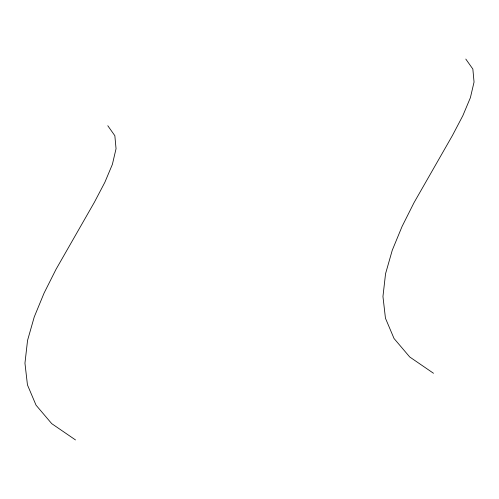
<?xml version="1.0" encoding="UTF-8"?>
<svg xmlns="http://www.w3.org/2000/svg" width="499" height="499" viewBox="0 0 499 499"><rect width="100%" height="100%" fill="white"/><g stroke="black" fill="none" stroke-linecap="round" stroke-linejoin="round"><path stroke-width="0.75" d="M433.5 373.271L409.729 356.978L394.042 338.509L385.453 318.231L382.951 296.518L385.552 273.739L392.258 250.267L402.069 226.471L413.989 202.725L452.45 135.485L462.854 115.649L470.382 97.717L474.05 82.061L472.852 69.055L465.798 59.069M75.499 439.931L51.728 423.645L36.04 405.176L27.451 384.897L24.95 363.185L27.551 340.405L34.256 316.927L44.062 293.131L55.988 269.385L94.448 202.151L104.852 182.316L112.381 164.383L116.049 148.727L114.851 135.716L107.796 125.729"/></g></svg>
